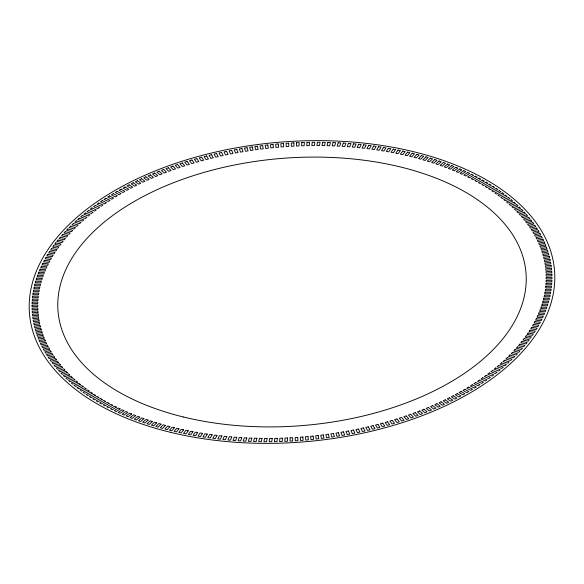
<?xml version="1.0" encoding="UTF-8"?>
<svg xmlns="http://www.w3.org/2000/svg" width="584" height="584" viewBox="0 0 584 584"><rect width="100%" height="100%" fill="white"/><g stroke="black" fill="none" stroke-linecap="round" stroke-linejoin="round"><path stroke-width="0.88" d="M32.062 305.264L32.054 306.761L37.77 306.439L37.777 304.972L32.062 305.264M546.23 277.561L546.222 279.028L551.938 278.736L551.946 277.239L546.23 277.561M290.095 437.854L290.051 441.132L292.672 440.993L292.657 437.715L290.095 437.854M293.949 142.868L293.905 146.146L291.343 146.285L291.328 143.007L293.949 142.868M287.54 437.978L287.438 441.256L284.817 441.365L284.977 438.088L287.54 437.978M296.562 142.744L296.46 146.022L299.023 145.912L299.183 142.635L296.562 142.744M32.156 302.257L32.098 303.76L37.807 303.505L37.865 302.03L32.156 302.257M546.193 280.495L546.135 281.97L551.844 281.743L551.902 280.24L546.193 280.495M282.422 438.183L282.203 441.467L279.59 441.548L279.86 438.255L282.422 438.183M301.797 142.532L301.578 145.817L304.14 145.744L304.41 142.452L301.797 142.532M32.354 299.249L32.237 300.753L37.953 300.563L38.062 299.088L32.354 299.249M546.047 283.437L545.938 284.912L551.646 284.751L551.763 283.247L546.047 283.437M277.305 438.321L276.977 441.614L274.363 441.657L274.75 438.372L277.305 438.321M307.023 142.387L306.695 145.679L309.25 145.628L309.637 142.343L307.023 142.387M32.653 296.234L32.492 297.738L38.194 297.614L38.354 296.139L32.653 296.234M545.806 286.386L545.646 287.861L551.347 287.766L551.508 286.262L545.806 286.386M272.195 438.409L271.75 441.694L269.144 441.716L269.647 438.423L272.195 438.409M312.25 142.306L311.805 145.591L314.353 145.577L314.856 142.284L312.25 142.306M33.062 293.219L32.843 294.73L38.544 294.664L38.756 293.19L33.062 293.219M545.456 289.336L545.244 290.81L550.938 290.781L551.157 289.27L545.456 289.336M267.1 438.431L266.538 441.723L263.932 441.708L264.552 438.416L267.1 438.431M317.462 142.277L316.9 145.569L319.448 145.584L320.068 142.292L317.462 142.277M33.573 290.204L33.303 291.715L38.989 291.715L39.252 290.241L33.573 290.204M545.011 292.285L544.748 293.759L550.427 293.796L550.697 292.285L545.011 292.285M262.004 438.394L261.333 441.686L258.734 441.643L259.464 438.358L262.004 438.394M322.667 142.313L321.996 145.606L324.536 145.642L325.266 142.357L322.667 142.313M34.193 287.189L33.872 288.7L39.544 288.766L39.858 287.299L34.193 287.189M544.456 295.234L544.142 296.701L549.807 296.811L550.128 295.3L544.456 295.234M256.931 438.299L256.142 441.584L253.551 441.519L254.398 438.226L256.931 438.299M327.858 142.416L327.069 145.701L329.602 145.774L330.449 142.481L327.858 142.416M34.916 284.174L34.544 285.685L40.201 285.824L40.566 284.35L34.916 284.174M543.799 298.176L543.434 299.65L549.084 299.826L549.456 298.314L543.799 298.176M251.865 438.146L250.967 441.431L248.382 441.329L249.339 438.044L251.865 438.146M333.033 142.569L332.135 145.854L334.661 145.956L335.618 142.671L333.033 142.569M35.741 281.167L35.317 282.671L40.953 282.875L41.376 281.408L35.741 281.167M543.047 301.125L542.624 302.592L548.259 302.833L548.683 301.329L543.047 301.125M246.82 437.934L245.806 441.212L243.229 441.081L244.302 437.803L246.82 437.934M338.194 142.788L337.18 146.066L339.698 146.197L340.771 142.919L338.194 142.788M36.675 278.166L36.193 279.663L41.814 279.933L42.282 278.466L36.675 278.166M542.186 304.067L541.718 305.534L547.325 305.833L547.807 304.337L542.186 304.067M241.791 437.657L240.659 440.935L238.097 440.774L239.287 437.504L241.791 437.657M343.341 143.065L342.209 146.343L344.713 146.496L345.903 143.226L343.341 143.065M37.704 275.166L37.179 276.663L42.778 276.998L43.296 275.531L37.704 275.166M541.222 307.002L540.704 308.469L546.295 308.834L546.821 307.337L541.222 307.002M236.783 437.328L235.542 440.591L232.987 440.402L234.286 437.139L236.783 437.328M348.458 143.408L347.217 146.672L349.714 146.861L351.013 143.598L348.458 143.408M38.843 272.173L38.259 273.67L43.836 274.071L44.406 272.611L38.843 272.173M540.163 309.929L539.594 311.389L545.157 311.827L545.741 310.33L540.163 309.929M231.797 436.934L230.446 440.197L227.906 439.971L229.315 436.722L231.797 436.934M353.554 143.803L352.203 147.066L354.685 147.278L356.094 144.029L353.554 143.803M40.084 269.188L39.449 270.677L44.997 271.144L45.618 269.691L40.084 269.188M539.003 312.856L538.382 314.309L543.916 314.812L544.551 313.323L539.003 312.856M226.833 436.489L225.373 439.737L222.847 439.482L224.365 436.241L226.833 436.489M358.627 144.263L357.167 147.511L359.635 147.759L361.153 144.518L358.627 144.263M41.42 266.209L40.741 267.698L46.26 268.231L46.932 266.779L41.42 266.209M537.74 315.769L537.068 317.221L542.58 317.791L543.259 316.302L537.74 315.769M221.898 435.978L220.321 439.219L217.81 438.934L219.445 435.708L221.898 435.978M363.679 144.781L362.102 148.022L364.555 148.292L366.19 145.066L363.679 144.781M42.866 263.245L42.136 264.727L47.625 265.326L48.341 263.88L42.866 263.245M536.375 318.674L535.659 320.12L541.134 320.755L541.864 319.273L536.375 318.674M216.993 435.416L215.306 438.635L212.81 438.329L214.547 435.109L216.993 435.416M368.694 145.365L367.007 148.584L369.453 148.891L371.19 145.672L368.694 145.365M44.413 260.296L43.625 261.771L49.085 262.435L49.852 260.99L44.413 260.296M534.915 321.565L534.148 323.01L539.587 323.704L540.375 322.229L534.915 321.565M212.116 434.788L210.32 438L207.838 437.657L209.692 434.452L212.116 434.788M373.68 146L371.884 149.212L374.308 149.548L376.162 146.343L373.68 146M46.056 257.354L45.224 258.822L50.647 259.551L51.465 258.113L46.056 257.354M533.353 324.448L532.535 325.887L537.944 326.646L538.776 325.178L533.353 324.448M207.269 434.109L205.371 437.299L202.903 436.927L204.86 433.744L207.269 434.109M378.629 146.701L376.731 149.891L379.14 150.256L381.096 147.073L378.629 146.701M47.8 254.427L46.917 255.887L52.305 256.683L53.166 255.252L47.8 254.427M531.696 327.317L530.834 328.748L536.2 329.573L537.083 328.113L531.696 327.317M202.466 433.364L200.451 436.547L198.005 436.146L200.071 432.978L202.466 433.364M383.549 147.453L381.534 150.635L383.929 151.022L385.995 147.854L383.549 147.453M49.647 251.514L48.713 252.974L54.056 253.828L54.969 252.405L49.647 251.514M529.943 330.172L529.031 331.595L534.353 332.486L535.287 331.026L529.943 330.172M197.691 432.569L195.567 435.73L193.143 435.299L195.319 432.153L197.691 432.569M388.433 148.27L386.309 151.431L388.681 151.847L390.857 148.701L388.433 148.27M51.589 248.623L50.604 250.069L55.911 250.989L56.867 249.58L51.589 248.623M528.089 333.011L527.133 334.42L532.411 335.377L533.396 333.931L528.089 333.011M192.954 431.715L190.727 434.854L188.325 434.394L190.603 431.269L192.954 431.715M393.273 149.146L391.046 152.285L393.397 152.731L395.675 149.606L393.273 149.146M53.626 245.747L52.596 247.185L57.852 248.171L58.867 246.762L53.626 245.747M526.148 335.829L525.133 337.238L530.374 338.253L531.404 336.815L526.148 335.829M188.26 430.802L185.931 433.927L183.544 433.438L185.931 430.328L188.26 430.802M398.069 150.073L395.74 153.198L398.069 153.672L400.456 150.562L398.069 150.073M55.765 242.886L54.684 244.316L59.896 245.36L60.955 243.966L55.765 242.886M524.104 338.64L523.045 340.034L528.235 341.114L529.316 339.684L524.104 338.64M183.61 429.839L181.171 432.934L178.806 432.416L181.296 429.335L183.61 429.839M402.829 151.066L400.39 154.161L402.704 154.665L405.194 151.584L402.829 151.066M57.991 240.053L56.867 241.469L62.035 242.579L63.138 241.192L57.991 240.053M521.965 341.421L520.862 342.808L526.009 343.947L527.133 342.531L521.965 341.421M178.996 428.817L176.456 431.89L174.12 431.342L176.711 428.284L178.996 428.817M407.544 152.11L405.004 155.183L407.289 155.716L409.88 152.658L407.544 152.11M60.32 237.235L59.145 238.637L64.262 239.812L65.415 238.44L60.32 237.235M519.738 344.188L518.585 345.56L523.68 346.765L524.855 345.363L519.738 344.188M174.433 427.736L171.791 430.788L169.477 430.211L172.171 427.174L174.433 427.736M412.209 153.212L409.566 156.264L411.829 156.826L414.523 153.789L412.209 153.212M62.743 234.439L61.517 235.834L66.583 237.067L67.78 235.702L62.743 234.439M517.417 346.933L516.219 348.298L521.256 349.56L522.483 348.166L517.417 346.933M169.922 426.605L167.177 429.627L164.885 429.028L167.681 426.013L169.922 426.605M416.823 154.373L414.078 157.395L416.319 157.987L419.115 154.972L416.823 154.373M65.255 231.666L63.985 233.052L69 234.345L70.241 232.994L65.255 231.666M515 349.655L513.759 351.006L518.745 352.334L520.015 350.947L515 349.655M165.454 425.415L162.607 428.415L160.345 427.78L163.243 424.802L165.454 425.415M421.392 155.585L418.546 158.585L420.757 159.198L423.656 156.22L421.392 155.585M67.861 228.921L66.547 230.293L71.504 231.644L72.788 230.308L67.861 228.921M512.496 352.356L511.212 353.692L516.139 355.079L517.453 353.707L512.496 352.356M161.038 424.174L158.096 427.138L155.862 426.488L158.848 423.531L161.038 424.174M425.904 156.862L422.962 159.826L425.152 160.469L428.138 157.512L425.904 156.862M70.555 226.198L69.197 227.556L74.095 228.972L75.424 227.643L70.555 226.198M509.905 355.028L508.576 356.357L513.446 357.802L514.803 356.444L509.905 355.028M156.68 422.874L153.636 425.816L151.431 425.13L154.519 422.21L156.68 422.874M430.364 158.184L427.32 161.126L429.481 161.79L432.569 158.87L430.364 158.184M73.343 223.504L71.941 224.847L76.774 226.322L78.146 225.008L73.343 223.504M507.226 357.678L505.853 358.992L510.657 360.496L512.058 359.153L507.226 357.678M152.373 421.524L149.234 424.437L147.051 423.728L150.241 420.83L152.373 421.524M434.766 159.563L431.627 162.476L433.759 163.17L436.949 160.272L434.766 159.563M76.219 220.84L74.774 222.168L79.548 223.701L80.964 222.402L76.219 220.84M504.452 360.299L503.036 361.598L507.781 363.16L509.226 361.832L504.452 360.299M148.124 420.122L144.89 423.006L142.737 422.269L146.015 419.407L148.124 420.122M439.11 160.994L435.876 163.878L437.985 164.593L441.263 161.732L439.11 160.994M79.183 218.197L77.687 219.511L82.402 221.11L83.862 219.818L79.183 218.197M501.598 362.89L500.138 364.182L504.817 365.803L506.313 364.489L501.598 362.89M143.927 418.67L140.605 421.517L138.481 420.757L141.854 417.925L143.927 418.67M443.395 162.483L440.073 165.33L442.146 166.075L445.519 163.243L443.395 162.483M82.227 215.591L80.694 216.89L85.337 218.54L86.841 217.27L82.227 215.591M498.663 365.46L497.159 366.73L501.773 368.409L503.306 367.11L498.663 365.46M139.795 417.166L136.379 419.976L134.291 419.188L137.758 416.392L139.795 417.166M447.621 164.024L444.205 166.834L446.242 167.608L449.709 164.812L447.621 164.024M85.366 213.014L83.789 214.299L88.367 216.007L89.907 214.751L85.366 213.014M495.634 367.993L494.093 369.249L498.634 370.986L500.211 369.701L495.634 367.993M135.729 415.611L132.218 418.385L130.159 417.575L133.714 414.815L135.729 415.611M451.782 165.615L448.271 168.389L450.286 169.185L453.841 166.425L451.782 165.615M88.585 210.466L86.965 211.737L91.469 213.503L93.053 212.262L88.585 210.466M492.531 370.497L490.947 371.738L495.414 373.534L497.035 372.263L492.531 370.497M131.721 414.005L128.122 416.75L126.093 415.903L129.743 413.18L131.721 414.005M455.878 167.25L452.279 169.995L454.257 170.82L457.907 168.097L455.878 167.25M91.885 207.955L90.221 209.211L94.659 211.028L96.28 209.802L91.885 207.955M489.341 372.972L487.72 374.198L492.115 376.045L493.779 374.789L489.341 372.972M127.779 412.348L124.093 415.056L122.1 414.187L125.837 411.501L127.779 412.348M459.907 168.944L456.221 171.652L458.163 172.499L461.9 169.813L459.907 168.944M95.265 205.48L93.564 206.714L97.922 208.59L99.587 207.378L95.265 205.48M486.078 375.41L484.413 376.622L488.735 378.52L490.436 377.286L486.078 375.41M123.903 410.647L120.129 413.311L118.172 412.421L121.99 409.778L123.903 410.647M463.871 170.689L460.097 173.353L462.01 174.222L465.828 171.579L463.871 170.689M98.725 203.035L96.988 204.254L101.273 206.181L102.974 204.991L98.725 203.035M482.727 377.819L481.026 379.009L485.275 380.965L487.012 379.746L482.727 377.819M120.1 408.895L116.238 411.523L114.318 410.603L118.223 407.997L120.1 408.895M467.762 172.477L463.9 175.105L465.776 176.003L469.682 173.397L467.762 172.477M102.266 200.626L100.484 201.823L104.697 203.809L106.434 202.633L102.266 200.626M479.303 380.191L477.566 381.367L481.734 383.374L483.516 382.177L479.303 380.191M116.362 407.092L112.413 409.676L110.529 408.742L114.522 406.179L116.362 407.092M471.587 174.324L467.638 176.908L469.478 177.821L473.471 175.258L471.587 174.324M105.879 198.261L104.062 199.436L108.193 201.473L109.975 200.319L105.879 198.261M475.807 382.527L474.026 383.681L478.121 385.739L479.939 384.564L475.807 382.527M112.697 405.245L108.668 407.793L106.821 406.829L110.887 404.303L112.697 405.245M475.332 176.207L471.303 178.755L473.113 179.697L477.179 177.171L475.332 176.207M109.573 195.925L107.719 197.085L111.77 199.173L113.581 198.034L109.573 195.925M472.23 384.827L470.419 385.966L474.427 388.075L476.281 386.915L472.23 384.827M109.106 403.354L104.996 405.858L103.185 404.873L107.332 402.391L109.106 403.354M479.004 178.142L474.894 180.646L476.668 181.609L480.814 179.127L479.004 178.142M113.34 193.632L111.449 194.771L115.413 196.91L117.267 195.793L113.34 193.632M468.587 387.09L466.733 388.207L470.66 390.368L472.551 389.229L468.587 387.09M105.587 401.42L101.397 403.873L99.623 402.865L103.85 400.434L105.587 401.42M482.603 180.127L478.413 182.58L480.15 183.566L484.377 181.135L482.603 180.127M117.18 191.377L115.252 192.501L119.136 194.691L121.019 193.589L117.18 191.377M464.864 389.309L462.981 390.411L466.82 392.623L468.748 391.499L464.864 389.309M102.142 399.434L97.871 401.85L96.141 400.821L100.448 398.427L102.142 399.434M486.129 182.15L481.858 184.566L483.552 185.573L487.859 183.179L486.129 182.15M121.085 189.165L119.121 190.267L122.925 192.508L124.845 191.428L121.085 189.165M461.075 391.492L459.155 392.572L462.915 394.835L464.879 393.733L461.075 391.492M98.776 397.412L94.433 399.777L92.739 398.726L97.119 396.383L98.776 397.412M489.567 184.223L485.224 186.588L486.881 187.617L491.261 185.274L489.567 184.223M125.064 186.997L123.071 188.077L126.779 190.362L128.736 189.304L125.064 186.997M457.221 393.638L455.264 394.696L458.936 397.003L460.929 395.923L457.221 393.638M95.484 395.339L91.067 397.668L89.418 396.594L93.871 394.295L95.484 395.339M492.933 186.332L488.516 188.661L490.129 189.705L494.582 187.406L492.933 186.332M129.115 184.873L127.078 185.931L130.707 188.26L132.692 187.223L129.115 184.873M453.293 395.74L451.308 396.777L454.885 399.127L456.922 398.069L453.293 395.74M92.279 393.229L87.79 395.507L86.184 394.412L90.703 392.163L92.279 393.229M496.21 188.493L491.721 190.771L493.298 191.837L497.816 189.588L496.21 188.493M133.225 182.785L131.159 183.821L134.692 186.201L136.714 185.186L133.225 182.785M449.308 397.799L447.286 398.814L450.775 401.215L452.841 400.179L449.308 397.799M89.155 391.083L84.592 393.309L83.023 392.192L87.622 389.988L89.155 391.083M499.408 190.691L494.845 192.917L496.378 194.012L500.977 191.808L499.408 190.691M137.401 180.748L135.305 181.763L138.751 184.179L140.795 183.194L137.401 180.748M445.249 399.821L443.205 400.806L446.599 403.252L448.694 402.237L445.249 399.821M86.103 388.893L81.483 391.068L79.957 389.929L84.614 387.776L86.103 388.893M502.517 192.932L497.896 195.107L499.386 196.224L504.043 194.071L502.517 192.932M141.642 178.748L139.51 179.741L142.861 182.208L144.941 181.237L141.642 178.748M441.139 401.792L439.059 402.763L442.358 405.252L444.49 404.259L441.139 401.792M83.147 386.659L78.453 388.783L76.971 387.63L81.694 385.528L83.147 386.659M505.547 195.217L500.853 197.341L502.306 198.472L507.029 196.37L505.547 195.217M145.942 176.799L143.781 177.77L147.044 180.281L149.154 179.332L145.942 176.799M436.956 403.719L434.846 404.668L438.058 407.201L440.219 406.23L436.956 403.719M80.271 384.389L75.511 386.469L74.073 385.294L78.862 383.243L80.271 384.389M508.489 197.531L503.729 199.611L505.138 200.757L509.927 198.706L508.489 197.531M150.3 174.901L148.11 175.842L151.278 178.397L153.417 177.47L150.3 174.901M432.722 405.603L430.583 406.53L433.7 409.099L435.89 408.158L432.722 405.603M77.475 382.082L72.657 384.111L71.263 382.914L76.117 380.914L77.475 382.082M511.343 199.889L506.525 201.918L507.883 203.086L512.737 201.086L511.343 199.889M154.716 173.047L152.504 173.966L155.57 176.558L157.731 175.66L154.716 173.047M428.43 407.442L426.269 408.34L429.284 410.954L431.496 410.034L428.43 407.442M74.774 379.739L69.89 381.71L68.547 380.498L73.453 378.556L74.774 379.739M514.11 202.29L509.226 204.261L510.547 205.444L515.453 203.502L514.11 202.29M159.191 171.236L156.95 172.134L159.914 174.769L162.111 173.893L159.191 171.236M424.086 409.231L421.889 410.107L424.809 412.764L427.05 411.866L424.086 409.231M72.16 377.366L67.218 379.279L65.912 378.052L70.883 376.162L72.16 377.366M516.782 204.721L511.839 206.634L513.117 207.838L518.088 205.948L516.782 204.721M163.717 169.477L161.447 170.353L164.316 173.025L166.535 172.171L163.717 169.477M419.684 410.975L417.465 411.829L420.283 414.523L422.553 413.647L419.684 410.975M69.635 374.95L64.634 376.811L63.379 375.57L68.401 373.731L69.635 374.95M519.366 207.189L514.365 209.05L515.599 210.269L520.621 208.43L519.366 207.189M168.294 167.769L166.002 168.615L168.769 171.331L171.017 170.499L168.294 167.769M415.231 412.669L412.983 413.501L415.706 416.231L417.998 415.385L415.231 412.669M67.197 372.504L62.145 374.315L60.933 373.052L66.014 371.271L67.197 372.504M521.855 209.685L516.803 211.496L517.986 212.729L523.067 210.948L521.855 209.685M172.922 166.112L170.601 166.936L173.273 169.681L175.543 168.878L172.922 166.112M410.727 414.319L408.457 415.122L411.078 417.889L413.399 417.064L410.727 414.319M64.853 370.022L59.743 371.774L58.582 370.497L63.714 368.774L64.853 370.022M524.257 212.226L519.147 213.978L520.286 215.226L525.418 213.503L524.257 212.226M177.602 164.505L175.258 165.301L177.821 168.09L180.113 167.309L177.602 164.505M406.179 415.91L403.887 416.691L406.398 419.494L408.742 418.699L406.179 415.91M62.597 367.511L57.444 369.212L56.327 367.913L61.502 366.248L62.597 367.511M526.556 214.788L521.403 216.489L522.497 217.752L527.673 216.087L526.556 214.788M182.325 162.951L179.96 163.724L182.42 166.542L184.734 165.79L182.325 162.951M401.58 417.458L399.266 418.21L401.675 421.049L404.04 420.276L401.58 417.458M60.437 364.971L55.232 366.613L54.166 365.299L59.393 363.686L60.437 364.971M528.768 217.387L523.563 219.029L524.607 220.314L529.834 218.701L528.768 217.387M187.092 161.447L184.705 162.191L187.062 165.046L189.398 164.316L187.092 161.447M396.938 418.954L394.601 419.684L396.908 422.553L399.295 421.809L396.938 418.954M58.371 362.401L53.122 363.978L52.1 362.657L57.371 361.102L58.371 362.401M530.878 220.022L525.629 221.599L526.629 222.898L531.9 221.343L530.878 220.022M191.902 160.001L189.493 160.717L191.749 163.6L194.107 162.899L191.902 160.001M392.251 420.4L389.893 421.101L392.098 423.999L394.507 423.283L392.251 420.4M56.4 359.802L51.107 361.321L50.136 359.985L55.451 358.488L56.4 359.802M532.893 222.679L527.6 224.198L528.549 225.512L533.864 224.015L532.893 222.679M196.757 158.607L194.326 159.293L196.472 162.213L198.845 161.534L196.757 158.607M387.528 421.787L385.155 422.466L387.243 425.393L389.674 424.707L387.528 421.787M54.524 357.174L49.187 358.634L48.268 357.284L53.618 355.846L54.524 357.174M534.813 225.366L529.476 226.826L530.381 228.154L535.732 226.716L534.813 225.366M201.648 157.264L199.195 157.928L201.232 160.87L203.633 160.22L201.648 157.264M382.768 423.13L380.366 423.78L382.352 426.736L384.805 426.072L382.768 423.13M52.742 354.517L47.37 355.926L46.494 354.554L51.888 353.181L52.742 354.517M536.63 228.074L531.257 229.483L532.112 230.819L537.506 229.446L536.63 228.074M206.568 155.972L204.101 156.614L206.035 159.585L208.452 158.965L206.568 155.972M377.965 424.415L375.549 425.035L377.432 428.028L379.899 427.386L377.965 424.415M51.063 351.838L45.647 353.181L44.822 351.809L50.253 350.488L51.063 351.838M538.353 230.819L532.936 232.162L533.747 233.512L539.178 232.191L538.353 230.819M211.532 154.745L209.05 155.351L210.868 158.352L213.299 157.76L211.532 154.745M373.132 425.648L370.701 426.24L372.468 429.255L374.95 428.649L373.132 425.648M49.479 349.137L44.026 350.422L43.252 349.028L48.72 347.779L49.479 349.137M539.974 233.578L534.521 234.863L535.28 236.221L540.747 234.972L539.974 233.578M216.525 153.563L214.029 154.147L215.737 157.176L218.182 156.607L216.525 153.563M368.263 426.824L365.818 427.393L367.475 430.437L369.971 429.853L368.263 426.824M47.99 346.407L42.508 347.633L41.785 346.232L47.282 345.034L47.99 346.407M541.492 236.367L536.01 237.593L536.718 238.966L542.215 237.768L541.492 236.367M221.548 152.446L219.036 153.001L220.635 156.052L223.095 155.512L221.548 152.446M363.365 427.948L360.905 428.488L362.452 431.554L364.964 430.999L363.365 427.948M46.603 343.662L41.084 344.823L40.413 343.407L45.946 342.282L46.603 343.662M542.916 239.177L537.397 240.338L538.054 241.718L543.587 240.593L542.916 239.177M226.607 151.38L224.073 151.906L225.563 154.986L228.037 154.475L226.607 151.38M358.437 429.014L355.963 429.525L357.393 432.62L359.926 432.094L358.437 429.014M45.311 340.888L39.77 341.99L39.15 340.567L44.705 339.501L45.311 340.888M544.23 242.01L538.689 243.112L539.295 244.499L544.85 243.433L544.23 242.01M231.68 150.373L229.14 150.869L230.519 153.972L233.009 153.49L231.68 150.373M353.481 430.028L350.991 430.51L352.32 433.627L354.86 433.131L353.481 430.028M44.129 338.099L38.559 339.136L37.989 337.705L43.566 336.698L44.129 338.099M545.441 244.864L539.871 245.901L540.434 247.302L546.011 246.295L545.441 244.864M236.79 149.424L234.235 149.891L235.498 153.015L238.002 152.563L236.79 149.424M348.502 430.985L345.998 431.437L347.21 434.576L349.765 434.109L348.502 430.985M43.041 335.296L37.442 336.267L36.923 334.822L42.53 333.88L43.041 335.296M546.558 247.733L540.959 248.704L541.47 250.12L547.077 249.178L546.558 247.733M241.915 148.533L239.345 148.971L240.506 152.117L243.017 151.687L241.915 148.533M343.494 431.883L340.983 432.313L342.085 435.467L344.655 435.029L343.494 431.883M42.055 332.471L36.434 333.376L35.967 331.924L41.595 331.048L42.055 332.471M547.566 250.624L541.945 251.529L542.405 252.952L548.033 252.076L547.566 250.624M247.061 147.701L244.484 148.11L245.528 151.271L248.047 150.876L247.061 147.701M338.472 432.729L335.953 433.124L336.939 436.299L339.516 435.89L338.472 432.729M41.165 329.624L35.529 330.471L35.12 329.011L40.763 328.201L41.165 329.624M548.471 253.529L542.835 254.376L543.237 255.799L548.88 254.989L548.471 253.529M252.222 146.927L249.638 147.307L250.572 150.489L253.098 150.117L252.222 146.927M333.428 433.51L330.902 433.883L331.778 437.073L334.362 436.693L333.428 433.51M40.384 326.77L34.726 327.551L34.368 326.084L40.033 325.332L40.384 326.77M549.274 256.449L543.616 257.23L543.967 258.668L549.632 257.916L549.274 256.449M257.405 146.212L254.814 146.562L255.631 149.76L258.164 149.416L257.405 146.212M328.369 434.24L325.836 434.584L326.595 437.788L329.186 437.438L328.369 434.24M39.705 323.901L34.033 324.616L33.726 323.142L39.398 322.456L39.705 323.901M549.967 259.384L544.295 260.099L544.602 261.544L550.274 260.858L549.967 259.384M262.603 145.555L260.004 145.876L260.705 149.088L263.245 148.774L262.603 145.555M323.295 434.912L320.755 435.226L321.397 438.445L323.996 438.124L323.295 434.912M39.121 321.01L33.441 321.667L33.186 320.185L38.873 319.565L39.121 321.01M550.559 262.333L544.879 262.99L545.127 264.435L550.814 263.815L550.559 262.333M267.808 144.956L265.202 145.248L265.793 148.475L268.341 148.19L267.808 144.956M318.207 435.525L315.659 435.81L316.192 439.044L318.798 438.752L318.207 435.525M38.646 318.119L32.952 318.703L32.748 317.221L38.449 316.667L38.646 318.119M551.048 265.297L545.354 265.881L545.551 267.333L551.252 266.779L551.048 265.297M273.02 144.416L270.414 144.679L270.888 147.92L273.443 147.664L273.02 144.416M313.112 436.08L310.557 436.336L310.98 439.584L313.586 439.321L313.112 436.08M38.274 315.214L32.573 315.732L32.419 314.243L38.128 313.754L38.274 315.214M551.427 268.268L545.726 268.786L545.872 270.246L551.581 269.757L551.427 268.268M278.247 143.941L275.633 144.175L275.991 147.423L278.553 147.197L278.247 143.941M308.009 436.576L305.447 436.803L305.753 440.059L308.367 439.825L308.009 436.576M38.004 312.294L32.295 312.754L32.193 311.257L37.909 310.834L38.004 312.294M551.705 271.246L545.996 271.706L546.091 273.166L551.807 272.743L551.705 271.246M283.481 143.525L280.86 143.722L281.108 146.986L283.663 146.788L283.481 143.525M302.892 437.014L300.337 437.212L300.519 440.475L303.14 440.278L302.892 437.014M37.836 309.374L32.12 309.761L32.076 308.264L37.792 307.907L37.836 309.374M551.88 274.239L546.164 274.626L546.208 276.093L551.924 275.736L551.88 274.239M288.715 143.168L286.094 143.335L286.226 146.606L288.781 146.438L288.715 143.168M297.774 437.394L295.219 437.562L295.285 440.832L297.906 440.664L297.774 437.394M170.47 432.313A263.399 150.322 -4.7 0 0 554.559 271.02A263.399 150.322 -4.7 0 0 150.971 172.667A263.399 150.322 -4.7 0 0 170.47 432.313M183.683 417.056A234.768 133.984 -4.7 0 0 526.023 273.305A234.768 133.984 -4.7 0 0 166.301 185.639A234.768 133.984 -4.7 0 0 183.683 417.056"/></g></svg>
